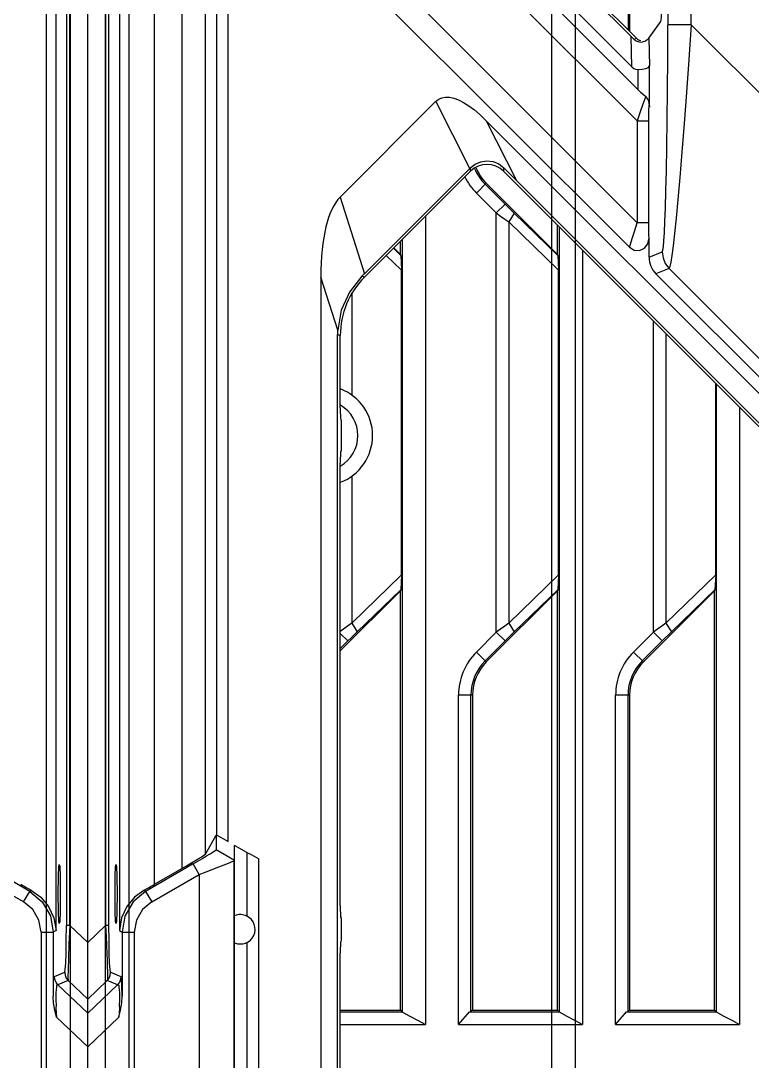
# Model space of a CAD drawing. Header units: millimetres. Extents: x -3132 to 28633, y 682 to 5849.
# Drawn here: x 23555.2 to 23617.5, y 3337.5 to 3426 of the extents above; entities that cross this region are included whole.
import ezdxf

# ---------------------------------------------------------------- set-up
doc = ezdxf.new("R2010")
doc.units = ezdxf.units.MM

# ---------------------------------------------------------------- blocks, each defined once
blk = doc.blocks.new('rtjg')
at = {"linetype": 'Continuous'}
for p, q in [((18239.389, 1763.809), (18239.389, 2763.809)), ((18739.389, 1763.809), (18739.389, 2763.809)), ((18240.91, 2500.498), (18240.91, 2027.121)), ((18241.203, 2027.121), (18241.203, 2500.498)), ((18242.083, 2500.906), (18242.083, 2026.713)), ((18736.695, 2026.713), (18736.695, 2500.906)), ((18737.575, 2500.498), (18737.575, 2027.121)), ((18737.867, 2027.121), (18737.867, 2500.498)), ((18245.081, 2030.635), (18245.081, 2496.984)), ((18247.41, 2495.639), (18247.41, 2031.98)), ((18249.409, 2033.212), (18249.409, 2494.407)), ((18288.758, 2423.886), (18288.758, 2103.733)), ((18285.379, 2184.513), (18285.379, 2103.325)), ((18285.513, 2184.513), (18285.513, 2103.191)), ((18290.757, 2103.759), (18290.757, 2127.134)), ((18258.525, 2125.936), (18286.205, 2098.256)), ((18285.697, 2100.178), (18259.786, 2126.09)), ((18286.153, 2095.57), (18257.156, 2124.567)), ((18285.635, 2102.762), (18264.543, 2123.854)), ((18264.696, 2124.008), (18286.093, 2102.611)), ((18251.407, 2121.651), (18286.153, 2086.905)), ((18250.355, 2120.476), (18250.355, 2034.829)), ((18285.498, 2084.822), (18251.355, 2118.965)), ((18251.355, 2034.29), (18251.355, 2118.965)), ((18287.143, 2102.624), (18288.181, 2104.029)), ((18290.757, 2103.759), (18288.758, 2103.759)), ((18290.757, 2103.759), (18298.021, 2096.495)), ((18285.697, 2100.178), (18285.635, 2102.762)), ((18286.093, 2102.611), (18285.9, 2102.495)), ((18286.459, 2102.258), (18286.142, 2102.326)), ((18287.011, 2102.486), (18286.86, 2102.365)), ((18287.143, 2102.624), (18287.2, 2100.253)), ((18287.2, 2096.755), (18287.2, 2100.253)), ((18286.205, 2099.942), (18286.205, 2098.256)), ((18287.085, 2097.385), (18286.883, 2097.649)), ((18269.032, 2097.246), (18260.881, 2089.096)), ((18271.91, 2091.541), (18269.032, 2097.246)), ((18286.641, 2097.006), (18286.417, 2096.357)), ((18287.171, 2097.107), (18287.085, 2097.385)), ((18287.168, 2096.844), (18287.181, 2096.955)), ((18287.196, 2096.88), (18287.171, 2097.107)), ((18287.194, 2096.873), (18287.2, 2096.755)), ((18287.2, 2096.753), (18287.196, 2096.88)), ((18286.417, 2096.357), (18286.153, 2095.57)), ((18273.315, 2095.59), (18358.389, 2010.516)), ((18273.315, 2095.59), (18275.882, 2090.501)), ((18286.153, 2095.57), (18286.153, 2086.905)), ((18286.153, 2095.57), (18287.148, 2095.57)), ((18287.148, 2086.905), (18287.148, 2095.57)), ((18262.951, 2082.581), (18271.91, 2091.541)), ((18271.958, 2091.292), (18271.958, 2091.589)), ((18274.784, 2091.603), (18274.784, 2091.292)), ((18271.958, 2091.292), (18262.938, 2082.272)), ((18355.806, 2010.271), (18274.784, 2091.292)), ((18273.315, 2090.278), (18272.475, 2089.438)), ((18273.22, 2090.183), (18274.907, 2088.495)), ((18279.369, 2084.223), (18273.315, 2090.278)), ((18260.881, 2089.096), (18262.951, 2082.581)), ((18272.475, 2089.438), (18274.162, 2087.75)), ((18274.162, 2087.75), (18274.907, 2088.495)), ((18268.138, 2087.472), (18268.138, 2018.723)), ((18274.162, 2052.082), (18274.162, 2087.75)), ((18275.694, 2087.722), (18275.231, 2086.977)), ((18275.231, 2086.977), (18279.472, 2082.882)), ((18275.231, 2086.977), (18275.231, 2052.855)), ((18279.404, 2084.139), (18275.694, 2087.722)), ((18287.148, 2086.905), (18286.153, 2086.905)), ((18279.369, 2084.223), (18279.369, 2086.708)), ((18279.515, 2086.561), (18279.515, 2019.789)), ((18265.999, 2084.223), (18265.999, 2085.333)), ((18266.145, 2085.479), (18266.145, 2019.789)), ((18287.167, 2083.981), (18287.167, 2085.627)), ((18266.034, 2084.139), (18265.409, 2084.743)), ((18265.999, 2084.223), (18265.444, 2084.778)), ((18281.508, 2084.569), (18281.508, 2018.723)), ((18287.167, 2083.981), (18288.286, 2084.444)), ((18288.286, 2084.444), (18288.293, 2084.449)), ((18264.802, 2084.137), (18266.102, 2082.882)), ((18266.034, 2084.139), (18265.999, 2084.223)), ((18266.034, 2084.139), (18266.102, 2082.882)), ((18279.404, 2084.139), (18279.369, 2084.223)), ((18279.404, 2084.139), (18279.472, 2082.882)), ((18266.102, 2056.95), (18266.102, 2082.882)), ((18279.472, 2056.95), (18279.472, 2082.882)), ((18288.872, 2083.031), (18287.752, 2082.567)), ((18404.707, 1965.612), (18287.752, 2082.567)), ((18288.879, 2083.037), (18288.872, 2083.031)), ((18288.872, 2083.031), (18297.079, 2074.823)), ((18260.667, 2077.788), (18259.237, 2082.289)), ((18259.237, 2082.289), (18259.237, 1838.491)), ((18262.938, 2082.272), (18262.728, 2082.359)), ((18261.861, 2080.869), (18261.861, 2072.266)), ((18287.532, 2052.082), (18287.532, 2078.544)), ((18260.657, 2077.421), (18260.889, 2077.326)), ((18260.657, 1838.491), (18260.657, 2077.421)), ((18260.889, 2071.161), (18260.889, 2077.326)), ((18288.601, 2077.475), (18288.601, 2052.855)), ((18292.842, 2056.95), (18292.842, 2073.234)), ((18292.885, 2073.191), (18292.885, 2019.789)), ((18294.878, 2071.199), (18294.878, 2018.723)), ((18260.922, 2070.167), (18260.959, 2070.112)), ((18260.959, 2070.112), (18260.959, 2067.507)), ((18260.922, 2067.452), (18260.959, 2067.507)), ((18260.889, 2028.831), (18260.889, 2066.458)), ((18261.861, 2065.353), (18261.861, 2052.855)), ((18266.102, 2056.95), (18261.861, 2052.855)), ((18266.102, 2056.95), (18266.034, 2055.693)), ((18279.472, 2056.95), (18275.231, 2052.855)), ((18279.472, 2056.95), (18279.404, 2055.693)), ((18292.842, 2056.95), (18288.601, 2052.855)), ((18292.842, 2056.95), (18292.774, 2055.693)), ((18260.889, 2050.498), (18265.999, 2055.609)), ((18262.324, 2052.11), (18266.034, 2055.693)), ((18266.034, 2055.693), (18265.999, 2055.609)), ((18265.999, 2019.942), (18265.999, 2055.609)), ((18273.315, 2049.554), (18279.369, 2055.609)), ((18275.694, 2052.11), (18279.404, 2055.693)), ((18279.404, 2055.693), (18279.369, 2055.609)), ((18279.369, 2019.942), (18279.369, 2055.609)), ((18286.685, 2049.554), (18292.739, 2055.609)), ((18289.064, 2052.11), (18292.774, 2055.693)), ((18292.774, 2055.693), (18292.739, 2055.609)), ((18292.739, 2019.942), (18292.739, 2055.609)), ((18261.861, 2052.855), (18262.324, 2052.11)), ((18275.231, 2052.855), (18275.694, 2052.11)), ((18288.601, 2052.855), (18289.064, 2052.11)), ((18261.537, 2051.337), (18260.889, 2051.985)), ((18274.162, 2052.082), (18272.475, 2050.394)), ((18274.907, 2051.337), (18274.162, 2052.082)), ((18287.532, 2052.082), (18285.845, 2050.394)), ((18288.277, 2051.337), (18287.532, 2052.082)), ((18260.889, 2050.688), (18261.537, 2051.337)), ((18273.22, 2049.649), (18274.907, 2051.337)), ((18286.59, 2049.649), (18288.277, 2051.337)), ((18272.475, 2050.394), (18273.315, 2049.554)), ((18285.845, 2050.394), (18286.685, 2049.554)), ((18272.143, 2046.726), (18270.955, 2046.726)), ((18270.955, 2018.723), (18270.955, 2046.726)), ((18272.009, 2019.808), (18272.009, 2046.726)), ((18272.143, 2046.726), (18272.143, 2019.942)), ((18285.513, 2046.726), (18284.325, 2046.726)), ((18284.325, 2018.723), (18284.325, 2046.726)), ((18285.379, 2019.808), (18285.379, 2046.726)), ((18285.513, 2046.726), (18285.513, 2019.942)), ((18249.409, 2033.212), (18250.336, 2034.818)), ((18250.356, 2034.829), (18250.336, 2034.818)), ((18250.336, 2034.818), (18250.336, 2033.587)), ((18252.946, 2033.33), (18251.889, 2033.941)), ((18251.889, 1993.678), (18251.889, 2033.941)), ((18250.336, 2033.587), (18251.889, 2032.691)), ((18252.946, 2033.33), (18252.946, 2027.93)), ((18248.371, 2032.374), (18244.323, 2030.036)), ((18248.889, 2031.477), (18248.371, 2032.374)), ((18251.814, 2032.652), (18251.814, 1994.967)), ((18253.942, 1994.824), (18253.942, 2032.795)), ((18734.455, 2030.036), (18730.406, 2032.374)), ((18244.84, 2029.14), (18248.889, 2031.477)), ((18245.081, 2030.635), (18247.41, 2031.98)), ((18248.889, 2031.477), (18248.889, 1996.142)), ((18733.938, 2029.14), (18729.889, 2031.477)), ((18244.323, 2030.036), (18244.178, 2030.12)), ((18244.323, 2030.036), (18244.84, 2029.14)), ((18733.938, 2029.14), (18734.455, 2030.036)), ((18734.455, 2030.036), (18734.6, 2030.12)), ((18260.959, 2027.744), (18260.921, 2027.84)), ((18260.959, 2027.744), (18260.959, 2025.875)), ((18239.389, 2025.675), (18240.91, 2027.121)), ((18241.203, 2027.121), (18240.91, 2027.121)), ((18242.083, 2026.713), (18242.324, 2026.574)), ((18736.695, 2026.713), (18736.454, 2026.574)), ((18737.867, 2027.121), (18737.575, 2027.121)), ((18737.867, 2027.121), (18739.389, 2025.675)), ((18242.324, 2026.574), (18242.324, 2021.126)), ((18242.324, 2026.574), (18243.359, 2026.574)), ((18243.359, 2026.574), (18243.359, 2001.045)), ((18260.959, 2025.875), (18260.921, 2025.779)), ((18735.419, 2026.574), (18736.454, 2026.574)), ((18735.419, 2026.574), (18735.419, 2001.045)), ((18736.454, 2026.574), (18736.454, 2021.126)), ((18252.946, 2025.688), (18252.946, 2001.93)), ((18260.889, 2002.831), (18260.889, 2024.787)), ((18241.051, 2022.453), (18239.389, 2020.872)), ((18241.924, 2022.091), (18241.051, 2022.453)), ((18241.344, 2023.159), (18242.216, 2022.798)), ((18736.561, 2022.798), (18737.434, 2023.159)), ((18737.727, 2022.453), (18736.854, 2022.091)), ((18739.389, 2020.872), (18737.727, 2022.453)), ((18239.389, 2019.677), (18241.924, 2022.091)), ((18736.854, 2022.091), (18739.389, 2019.677)), ((18260.889, 2019.942), (18265.999, 2019.942)), ((18265.999, 2019.942), (18266.14, 2019.796)), ((18270.955, 2018.723), (18271.879, 2019.797)), ((18271.879, 2019.797), (18272.009, 2019.808)), ((18272.143, 2019.942), (18272.009, 2019.808)), ((18272.143, 2019.942), (18279.369, 2019.942)), ((18279.369, 2019.942), (18279.51, 2019.796)), ((18284.325, 2018.723), (18285.249, 2019.797)), ((18285.249, 2019.797), (18285.379, 2019.808)), ((18285.513, 2019.942), (18285.379, 2019.808)), ((18285.513, 2019.942), (18292.739, 2019.942)), ((18292.739, 2019.942), (18292.88, 2019.796)), ((18242.033, 2019.323), (18239.389, 2016.805)), ((18739.389, 2016.805), (18736.745, 2019.323)), ((18260.889, 2018.723), (18268.138, 2018.723)), ((18270.955, 2018.723), (18281.508, 2018.723)), ((18284.325, 2018.723), (18294.878, 2018.723))]:
    blk.add_line(p, q, dxfattribs=at)
for points in [[(18288.181, 2104.029), (18288.21, 2104.149), (18288.239, 2104.438), (18288.267, 2104.897)], [(18288.293, 2084.449), (18288.338, 2084.578), (18288.383, 2084.884), (18288.429, 2085.383), (18288.475, 2086.09), (18288.52, 2087.017), (18288.565, 2088.187), (18288.608, 2089.627), (18288.648, 2091.351), (18288.684, 2093.362), (18288.715, 2095.653), (18288.738, 2098.192), (18288.753, 2100.911), (18288.758, 2103.733)], [(18290.757, 2103.759), (18290.556, 2100.813), (18290.353, 2097.997), (18290.153, 2095.347), (18289.961, 2092.922), (18289.78, 2090.767), (18289.613, 2088.899), (18289.464, 2087.315), (18289.329, 2086.004), (18289.209, 2084.948), (18289.105, 2084.134), (18289.016, 2083.552), (18288.941, 2083.19), (18288.879, 2083.037)], [(18286.142, 2102.326), (18286.056, 2102.371), (18285.975, 2102.427), (18285.9, 2102.495)], [(18286.86, 2102.365), (18286.768, 2102.32), (18286.459, 2102.258)], [(18287.143, 2102.624), (18287.123, 2102.602), (18287.078, 2102.555), (18287.009, 2102.484)], [(18285.697, 2100.178), (18285.858, 2100.048), (18286.027, 2099.97), (18286.205, 2099.942)], [(18286.199, 2099.943), (18286.572, 2099.969), (18286.889, 2100.036), (18287.108, 2100.133), (18287.2, 2100.253)], [(18269.032, 2097.246), (18269.267, 2097.433), (18269.533, 2097.553), (18269.831, 2097.61), (18270.17, 2097.601), (18270.546, 2097.521), (18270.951, 2097.369), (18271.379, 2097.149), (18271.829, 2096.861), (18272.301, 2096.507), (18272.796, 2096.084), (18273.315, 2095.59)], [(18286.205, 2098.256), (18286.451, 2098.021), (18286.682, 2097.818), (18286.883, 2097.649)], [(18286.883, 2097.649), (18286.801, 2097.449), (18286.641, 2097.006)], [(18287.148, 2095.57), (18287.15, 2096.107), (18287.158, 2096.55), (18287.168, 2096.844)], [(18271.907, 2091.548), (18272.37, 2091.906), (18272.853, 2092.109), (18273.371, 2092.181)], [(18273.371, 2092.181), (18273.905, 2092.113), (18274.386, 2091.911), (18274.784, 2091.603)], [(18274.784, 2091.603), (18275.168, 2091.217), (18275.543, 2090.841), (18356.023, 2010.36)], [(18275.694, 2087.722), (18275.439, 2087.97), (18275.177, 2088.228), (18274.907, 2088.495)], [(18274.162, 2087.75), (18274.524, 2087.485), (18274.881, 2087.227), (18275.231, 2086.977)], [(18285.498, 2084.822), (18285.576, 2085.1), (18285.719, 2085.563), (18285.916, 2086.181), (18286.153, 2086.905)], [(18287.167, 2085.623), (18287.16, 2085.803), (18287.155, 2086.014), (18287.151, 2086.273), (18287.149, 2086.573), (18287.148, 2086.905)], [(18285.498, 2084.822), (18285.907, 2084.577), (18286.366, 2084.554), (18286.777, 2084.746), (18287.066, 2085.123), (18287.167, 2085.627)], [(18288.286, 2084.444), (18288.354, 2083.929), (18288.552, 2083.448), (18288.872, 2083.031)], [(18262.728, 2082.359), (18261.666, 2081.008), (18260.97, 2079.465), (18260.667, 2077.788)], [(18261.861, 2052.855), (18261.511, 2052.605), (18261.154, 2052.347), (18260.889, 2052.152)], [(18275.231, 2052.855), (18274.881, 2052.605), (18274.524, 2052.347), (18274.162, 2052.082)], [(18288.601, 2052.855), (18288.251, 2052.605), (18287.894, 2052.347), (18287.532, 2052.082)], [(18261.537, 2051.337), (18261.807, 2051.604), (18262.069, 2051.862), (18262.324, 2052.11)], [(18274.907, 2051.337), (18275.177, 2051.604), (18275.439, 2051.862), (18275.694, 2052.11)], [(18288.277, 2051.337), (18288.547, 2051.604), (18288.809, 2051.862), (18289.064, 2052.11)], [(18250.356, 2034.829), (18250.445, 2034.792), (18250.65, 2034.685), (18250.962, 2034.514), (18251.355, 2034.29)], [(18248.371, 2032.374), (18248.76, 2032.599), (18249.149, 2032.829), (18249.51, 2033.046), (18249.817, 2033.234), (18250.056, 2033.385), (18250.221, 2033.493), (18250.313, 2033.56), (18250.336, 2033.587)], [(18252.93, 2033.339), (18253.036, 2033.294), (18253.24, 2033.188), (18253.549, 2033.018), (18253.942, 2032.795)], [(18248.889, 2031.477), (18249.478, 2031.709), (18250.557, 2032.118)], [(18250.557, 2032.118), (18251.007, 2032.295), (18251.373, 2032.448), (18251.814, 2032.646)], [(18251.889, 2032.664), (18251.862, 2032.665), (18251.837, 2032.66), (18251.814, 2032.652)], [(18244.178, 2030.12), (18243.374, 2029.53), (18242.719, 2028.744), (18242.27, 2027.792), (18242.083, 2026.713)], [(18244.323, 2030.036), (18243.272, 2029.159), (18242.559, 2027.925), (18242.324, 2026.574)], [(18734.455, 2030.036), (18735.519, 2029.144), (18736.213, 2027.941), (18736.454, 2026.574)], [(18734.6, 2030.12), (18735.402, 2029.532), (18736.057, 2028.746), (18736.508, 2027.794), (18736.695, 2026.713)], [(18244.84, 2029.14), (18244.054, 2028.48), (18243.537, 2027.585), (18243.359, 2026.574)], [(18735.419, 2026.574), (18735.241, 2027.585), (18734.724, 2028.48), (18733.938, 2029.14)], [(18240.91, 2027.121), (18240.954, 2026.224), (18240.99, 2025.43), (18241.019, 2024.737), (18241.041, 2024.137), (18241.057, 2023.623), (18241.066, 2023.19), (18241.069, 2022.842), (18241.064, 2022.589), (18241.051, 2022.453)], [(18241.344, 2023.159), (18241.292, 2023.384), (18241.253, 2023.938), (18241.225, 2024.793), (18241.208, 2025.828), (18241.203, 2027.121)], [(18737.434, 2023.159), (18737.486, 2023.384), (18737.525, 2023.938), (18737.553, 2024.793), (18737.569, 2025.829), (18737.575, 2027.121)], [(18737.867, 2027.121), (18737.792, 2025.545), (18737.743, 2024.311), (18737.715, 2023.358), (18737.709, 2022.747), (18737.727, 2022.453)], [(18241.051, 2022.453), (18241.209, 2022.659), (18241.309, 2022.899), (18241.344, 2023.159)], [(18242.216, 2022.798), (18242.183, 2022.54), (18242.083, 2022.3), (18241.924, 2022.091)], [(18242.324, 2021.126), (18242.299, 2022.008), (18242.264, 2022.574), (18242.216, 2022.798)], [(18736.854, 2022.091), (18736.696, 2022.297), (18736.596, 2022.538), (18736.561, 2022.798)], [(18737.434, 2023.159), (18737.468, 2022.902), (18737.567, 2022.661), (18737.727, 2022.453)], [(18241.924, 2022.091), (18241.983, 2022.097), (18242.038, 2022.044), (18242.046, 2021.877), (18242.074, 2021.674), (18242.091, 2021.396), (18242.097, 2021.061), (18242.092, 2020.722), (18242.082, 2020.388), (18242.09, 2020.058), (18242.063, 2019.706), (18242.033, 2019.323)], [(18736.854, 2022.091), (18736.795, 2022.097), (18736.74, 2022.044), (18736.732, 2021.877), (18736.704, 2021.675), (18736.686, 2021.397), (18736.681, 2021.062), (18736.686, 2020.723), (18736.696, 2020.389), (18736.687, 2020.059), (18736.714, 2019.706), (18736.745, 2019.323)], [(18242.033, 2019.323), (18242.188, 2019.938), (18242.289, 2020.543), (18242.324, 2021.126)], [(18736.745, 2019.323), (18736.59, 2019.939), (18736.489, 2020.543), (18736.454, 2021.126)], [(18260.889, 2019.794), (18263.597, 2019.788), (18266.14, 2019.785)], [(18266.14, 2019.785), (18266.799, 2019.433), (18267.463, 2019.08), (18268.138, 2018.723)], [(18271.879, 2019.797), (18274.423, 2019.794), (18276.967, 2019.788), (18279.51, 2019.785)], [(18279.51, 2019.785), (18280.169, 2019.433), (18280.833, 2019.08), (18281.508, 2018.723)], [(18285.249, 2019.797), (18287.793, 2019.794), (18290.337, 2019.788), (18292.88, 2019.785)], [(18292.88, 2019.785), (18293.539, 2019.433), (18294.203, 2019.08), (18294.878, 2018.723)]]:
    blk.add_lwpolyline(points, dxfattribs=at)
for centre, radius, start, end in [((18276.143, 2093.106), 4.134, 202.25683, 225), ((18276.143, 2093.106), 4, 201.86435, 225), ((18276.143, 2093.106), 5.188, 206.01377, 225), ((18259.389, 2068.809), 4.25, 290.81102, 69.18898), ((18259.389, 2068.809), 3, 300.03257, 59.82176), ((18276.143, 2046.726), 5.188, 135.00003, 180), ((18289.513, 2046.726), 5.188, 135.00003, 180), ((18276.143, 2046.726), 4.134, 135.00001, 179.99999), ((18276.143, 2046.726), 4, 135, 180), ((18289.513, 2046.726), 4.134, 135.00001, 179.99999), ((18289.513, 2046.726), 4, 135, 180), ((18252.389, 2026.809), 1.25, 63.5643, 113.57818), ((18252.389, 2026.809), 1.25, 246.42182, 63.5156)]:
    blk.add_arc(centre, radius, start, end, dxfattribs=at)
for centre, major_axis, ratio, start_param, end_param in [((18286.159, 2102.166), (-1.021, 1.06), 0.029169, -1.283477, -1.001635), ((18286.657, 2103.174), (0.683, 0.41), 0.999353, -2.896856, -2.373265), ((18273.371, 2089.875), (0, -2.002), 0.998783, 2.356803, 3.926382), ((18269.314, 2065.879), (7.552, -23.769), 0.280674, -2.997283, -2.418051), ((18289.168, 2083.982), (-1.849, -0.766), 0.999286, -0.392447, 0.392447), ((18263.664, 2083.662), (5.559, 5.618), 0.032515, -1.772634, -1.732158), ((18267.893, 2077.322), (6.472, -2.681), 0.999286, 2.749146, 3.534039), ((18267.906, 2077.317), (7.11, -1.468), 0.962916, -2.997808, -2.945369), ((18260.924, 2071.161), (0, 0.996), 0.034921, -4.712389, -3.193953), ((18260.924, 2066.458), (0, 0.996), 0.034921, 0.05236, 1.570796), ((18247.41, 2032.061), (2, 1.156), 0.030233, -1.588271, -0.052381), ((18245.081, 2030.756), (3, 1.734), 0.030233, -1.894063, -1.588271), ((18733.697, 2030.756), (3, -1.734), 0.030233, -1.553322, -1.24753), ((18260.924, 2028.831), (0, 0.996), 0.034921, -4.712389, -3.228859), ((18260.924, 2024.787), (0, 0.996), 0.034921, 0.087266, 1.570796)]:
    blk.add_ellipse(centre, major_axis=major_axis, ratio=ratio, start_param=start_param, end_param=end_param, dxfattribs=at)
for centre in [(18241.803, 2029.809), (18736.974, 2029.809)]:
    blk.add_ellipse(centre, major_axis=(0, 2.5), ratio=0.034921, dxfattribs=at)
blk = doc.blocks.new('*U107')
blk.add_blockref('rtjg', (-18489.389, -2267.309))
blk = doc.blocks.new('*U108')
at = {"color": 0, "linetype": 'ByBlock', "lineweight": -2, "transparency": 16777216}
for p in [(0, 1000), (500, 1000)]:
    blk.add_blockref('*U107', p, dxfattribs=at)
blk = doc.blocks.new('hfnv')
at = {"color": 114, "linetype": 'Continuous', "true_color": 0x139b48}
for p, q in [((20292.476, 7504.585), (20292.476, 6507.585)), ((20294.476, 7504.585), (20294.476, 6507.585)), ((20330.476, 6507.585), (20330.476, 7504.585)), ((20332.476, 7504.585), (20332.476, 6507.585)), ((20789.476, 7504.585), (20789.476, 6507.585)), ((20787.476, 6610.699), (20787.476, 7401.472))]:
    blk.add_line(p, q, dxfattribs=at)
blk = doc.blocks.new('*U116')
blk.add_blockref('hfnv', (-20547.976, -7013.085))
blk = doc.blocks.new('*U117')
at = {"color": 0, "linetype": 'ByBlock', "lineweight": -2, "transparency": 16777216}
for p in [(0, 1000), (500, 1000)]:
    blk.add_blockref('*U116', p, dxfattribs=at)

msp = doc.modelspace()

# ---------------------------------------------------------------- block references
for name, p in [('*U117', (23317.901, 2592.128)), ('*U108', (23310.901, 2589.228))]:
    msp.add_blockref(name, p)

doc.saveas('drawing.dxf')
